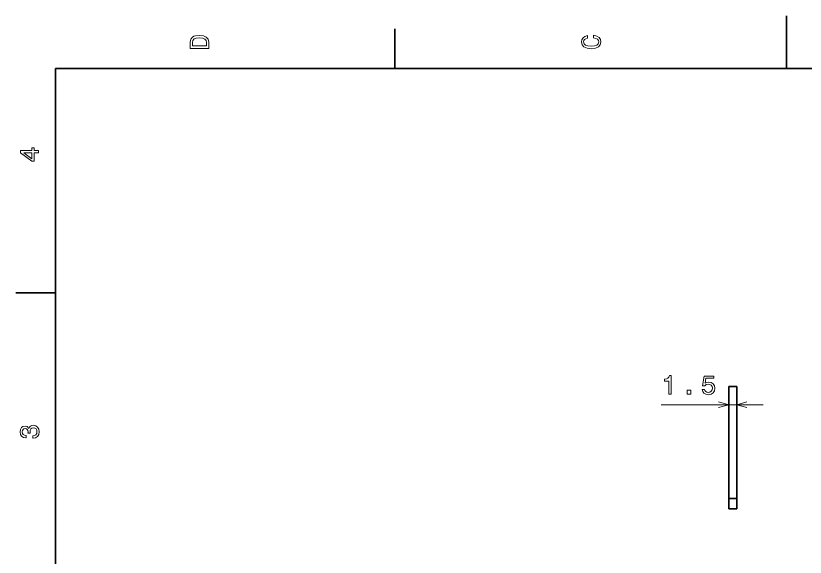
# Model space of a CAD drawing. Extents: x 0 to 297, y 0 to 210.
# Drawn here: x 2.5 to 152, y 107.4 to 210 of the extents above; entities that cross this region are included whole.
import ezdxf

# ---------------------------------------------------------------- set-up
doc = ezdxf.new("R2010")
doc.units = 0

msp = doc.modelspace()

# ---------------------------------------------------------------- linework, layer by layer
at = {"color": 7, "lineweight": 35, "ltscale": 0.25}
msp.add_line((148.5, 200), (148.5, 210), dxfattribs=at)
at = {"color": 7, "lineweight": 35, "ltscale": 0.1875}
for p, q in [((74.300003, 200), (74.300003, 207.5)), ((10, 157.5), (2.5, 157.5))]:
    msp.add_line(p, q, dxfattribs=at)
at = {"color": 7, "lineweight": 35}
for p, q in [((287, 200), (10, 200)), ((10, 200), (10, 10)), ((137.538727, 118.579781), (137.538727, 139.779785)), ((139.038727, 118.579781), (139.038727, 139.779785))]:
    msp.add_line(p, q, dxfattribs=at)
at = {"color": 7, "lineweight": 35, "ltscale": 0.0375}
for p, q in [((139.038727, 139.779785), (137.538727, 139.779785)), ((139.038727, 118.579781), (137.538727, 118.579781)), ((139.038727, 116.579781), (137.538727, 116.579781))]:
    msp.add_line(p, q, dxfattribs=at)
at = {"color": 7, "lineweight": 13, "ltscale": 0.086319}
for p, q in [((137.538727, 137.779785), (137.538727, 134.327042)), ((139.038727, 137.779785), (139.038727, 134.327042))]:
    msp.add_line(p, q, dxfattribs=at)
at = {"color": 7, "lineweight": 13, "ltscale": 0.482258}
msp.add_line((124.74839, 136.327042), (144.038727, 136.327042), dxfattribs=at)
at = {"color": 7, "lineweight": 35, "ltscale": 0.05}
for p, q in [((137.538727, 116.579781), (137.538727, 118.579781)), ((139.038727, 116.579781), (139.038727, 118.579781))]:
    msp.add_line(p, q, dxfattribs=at)
at = {"color": 7, "lineweight": 13}
for points in [[(35.533215, 204.994965), (35.533215, 203.829971), (39.033215, 203.829971), (39.033215, 204.994965), (38.922264, 205.544678), (38.584366, 205.953171), (38.034657, 206.205338), (37.283215, 206.296112), (36.516644, 206.215424), (36.21405, 206.114563), (35.971977, 205.973343), (35.644165, 205.56485), (35.563473, 205.297562)], [(35.951801, 204.959656), (36.027451, 205.342941), (36.259438, 205.605194), (36.672985, 205.761536), (37.283215, 205.811966), (37.873272, 205.756485), (38.286816, 205.600143), (38.533936, 205.332855), (38.614628, 204.959656), (38.614628, 204.298996), (35.951801, 204.298996)], [(111.93206, 205.817017), (112.35569, 205.716141), (112.658287, 205.549713), (112.844887, 205.317734), (112.905403, 205.045395), (112.814629, 204.71759), (112.54229, 204.460388), (112.098488, 204.28891), (111.483215, 204.233429), (110.872986, 204.28891), (110.424141, 204.455338), (110.151802, 204.71254), (110.055984, 205.045395), (110.106415, 205.287476), (110.247627, 205.494247), (110.474571, 205.655624), (110.787247, 205.766571), (110.787247, 206.245682), (110.308144, 206.094391), (109.94503, 205.832138), (109.718086, 205.474075), (109.637398, 205.045395), (109.763474, 204.510818), (110.116501, 204.10231), (110.696472, 203.840057), (111.483215, 203.749283), (112.269958, 203.840057), (112.84993, 204.10231), (113.208, 204.510818), (113.329041, 205.045395), (113.233215, 205.51442), (112.965927, 205.892654), (112.527161, 206.159943), (111.93206, 206.301163)], [(6.833213, 184.02739), (6.833213, 184.481277), (5.965778, 184.481277), (5.965778, 184.98056), (5.56232, 184.98056), (5.56232, 184.481277), (3.408862, 184.481277), (3.408862, 184.022339), (5.521974, 182.489197), (5.965778, 182.489197), (5.965778, 184.02739)], [(5.56232, 182.912827), (3.993876, 184.02739), (5.56232, 184.02739)], [(126.175629, 138.327042), (126.63456, 138.327042), (126.63456, 141.852264), (126.291618, 141.852264), (126.200844, 141.544617), (126.019287, 141.337845), (125.741905, 141.216812), (125.35862, 141.176468), (125.35862, 140.81839), (126.175629, 140.81839)], [(132.487732, 139.239868), (132.598679, 138.826324), (132.845795, 138.503555), (133.208908, 138.301819), (133.672882, 138.226181), (134.182251, 138.316956), (134.580673, 138.564072), (134.832825, 138.957443), (134.92865, 139.461761), (134.842911, 139.930786), (134.600845, 140.29895), (134.222595, 140.53598), (133.733414, 140.621704), (133.355164, 140.561188), (133.062653, 140.394775), (133.203873, 141.337845), (134.737015, 141.337845), (134.737015, 141.751389), (132.865967, 141.751389), (132.588593, 139.895493), (132.99205, 139.895493), (133.284561, 140.132523), (133.657761, 140.218262), (133.98053, 140.162781), (134.227646, 140.001389), (134.383987, 139.754272), (134.439453, 139.436554), (134.383987, 139.118835), (134.222595, 138.871704), (133.975479, 138.715378), (133.657761, 138.659897), (133.390472, 138.695206), (133.183701, 138.811188), (133.032394, 138.992752), (132.956757, 139.239868)], [(129.654449, 138.327042), (130.350403, 138.327042), (130.350403, 139.078491), (129.654449, 139.078491)], [(5.73379, 129.979111), (5.769093, 129.979111), (6.253242, 130.059799), (6.616354, 130.296829), (6.848343, 130.670029), (6.934078, 131.164276), (6.848343, 131.688766), (6.626441, 132.082138), (6.273415, 132.334305), (5.819525, 132.425079), (5.521974, 132.384735), (5.279899, 132.273788), (5.0933, 132.092224), (4.957133, 131.850143), (4.684798, 132.177963), (4.251081, 132.293961), (3.857709, 132.218307), (3.560158, 132.00145), (3.373559, 131.648422), (3.307997, 131.164276), (3.388689, 130.710388), (3.610591, 130.362396), (3.963617, 130.135452), (4.432637, 130.059799), (4.46794, 130.059799), (4.46794, 130.508652), (4.145173, 130.548996), (3.913184, 130.680115), (3.771974, 130.891937), (3.721542, 131.189484), (3.761888, 131.451736), (3.867795, 131.643372), (4.039265, 131.759369), (4.271254, 131.804764), (4.518372, 131.759369), (4.684798, 131.638336), (4.785663, 131.426514), (4.815922, 131.139053), (4.810879, 130.942368), (5.209294, 130.942368), (5.199208, 131.189484), (5.244596, 131.507217), (5.365634, 131.744247), (5.56232, 131.885452), (5.819525, 131.935883), (6.112032, 131.880417), (6.328891, 131.734161), (6.465058, 131.502167), (6.510447, 131.194534), (6.460014, 130.876801), (6.308718, 130.644821), (6.066643, 130.498566), (5.73379, 130.443085)]]:
    msp.add_lwpolyline(points, close=True, dxfattribs=at)
for points in [[(135.606873, 135.809402), (137.538727, 136.327042), (135.606873, 136.844681)], [(140.970581, 136.844681), (139.038727, 136.327042), (140.970581, 135.809402)]]:
    msp.add_lwpolyline(points, dxfattribs=at)

doc.saveas('drawing.dxf')
